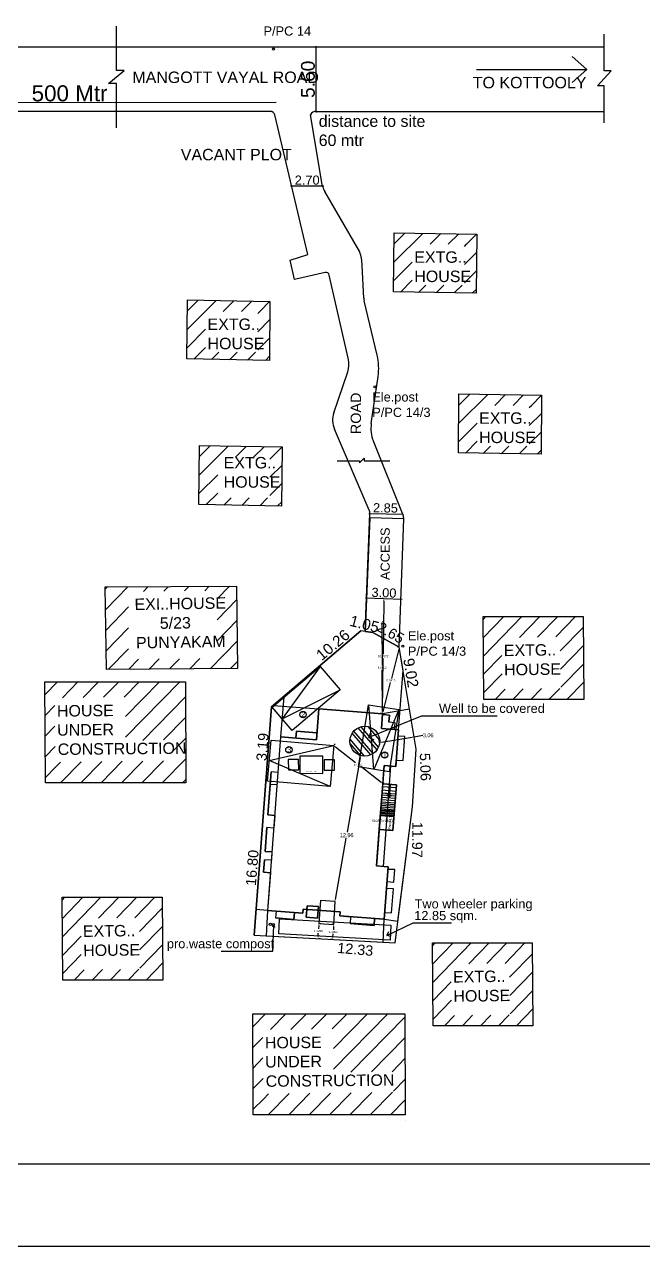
# Model space of a CAD drawing. Header units: metres. Extents: x -701442 to 358, y -36189 to 302.
# Drawn here: x 75.4 to 129.5, y 133.6 to 240.4 of the extents above; entities that cross this region are included whole.
import ezdxf

# ---------------------------------------------------------------- set-up
doc = ezdxf.new("R2010")
doc.units = ezdxf.units.M
doc.header["$MEASUREMENT"] = 0
for name, color, linetype, plot in [('BLK_1_COVERED_AREA', 140, 'Continuous', False), ('BLK_1_DA_RAMP_1', 241, 'Continuous', False), ('BLK_1_LVL_0_BLDG_FOOT_PRINT', 1, 'Continuous', False), ('BLK_1_LVL_0_FRONT_YARD', 2, 'Continuous', False), ('BLK_1_LVL_0_REAR_YARD', 11, 'Continuous', False), ('BLK_1_LVL_0_SIDE_YARD1', 171, 'Continuous', False), ('BLK_1_LVL_0_SIDE_YARD2', 102, 'Continuous', False), ('BLK_1_MAX_HEIGHT_CAL', 7, 'Continuous', False), ('BLK_1_SHADE_OVERHANG', 6, 'Continuous', False), ('CULD_1', 6, 'Continuous', False), ('DA_PARKING', 1, 'Continuous', False), ('DIST_CL_ROAD', 7, 'Continuous', False), ('DIST_WELL', 7, 'Continuous', False), ('PARKING_SLOT', 30, 'Continuous', False), ('PLOT_BOUNDARY', 70, 'Continuous', False), ('RWH', 130, 'Continuous', False), ('SHORTEST_DIST_TO_ROAD', 7, 'Continuous', False), ('TWO_WHEELER_PARKING', 2, 'Continuous', False), ('WASTE_DISPOSAL', 7, 'Continuous', False), ('WELL', 7, 'Continuous', False)]:
    doc.layers.add(name, color=color, linetype=linetype, plot=plot)
doc.styles.add('DIM_IN_METERS', font='ARIALN.TTF')
doc.styles.add('SHIJU', font='sanss___.ttf', dxfattribs={"height": 23})
doc.styles.get("Standard").update_dxf_attribs({"font": 'ARIAL.TTF'})
doc.dimstyles.new('1-100', dxfattribs={"dimtxt": 0.2, "dimasz": 0.1, "dimexe": 5, "dimexo": 5, "dimgap": 0.1, "dimtad": 1, "dimzin": 0, "dimdsep": 46, "dimtxsty": 'Standard', "dimblk": 'ARCHTICK', "dimcen": 0.09, "dimdle": 0.1, "dimse1": 1, "dimse2": 1, "dimclrd": 8, "dimclre": 8, "dimclrt": 256, "dimadec": 0, "dimazin": 0, "dimtfac": 1, "dimtofl": 0, "dimtmove": 0, "dimatfit": 3, "dimldrblk": 'ARCHTICK', "dimfxl": 1, "dimtolj": 1, "dimtzin": 0, "dimarcsym": 0})
doc.dimstyles.new('Dimension in meters', dxfattribs={"dimtxt": 0.35, "dimasz": 0.18, "dimexe": 0.18, "dimexo": 0.0625, "dimgap": 0.09, "dimtad": 0, "dimtih": 1, "dimtoh": 1, "dimzin": 0, "dimdsep": 46, "dimtxsty": 'DIM_IN_METERS', "dimcen": 0.09, "dimadec": 0, "dimazin": 0, "dimtfac": 1, "dimtofl": 0, "dimtmove": 0, "dimatfit": 3, "dimfxl": 1, "dimtolj": 1, "dimtzin": 0, "dimarcsym": 0})
doc.dimstyles.get("Standard").update_dxf_attribs({"dimtxt": 0.18, "dimasz": 0.18, "dimexe": 0.18, "dimexo": 0.0625, "dimgap": 0.09, "dimtad": 0, "dimtih": 1, "dimtoh": 1, "dimdec": 4, "dimzin": 0, "dimdsep": 46, "dimtxsty": 'Standard', "dimcen": 0.09, "dimadec": 0, "dimazin": 0, "dimtfac": 1, "dimtdec": 4, "dimtofl": 0, "dimtmove": 0, "dimatfit": 3, "dimfxl": 1, "dimtolj": 1, "dimtzin": 0, "dimarcsym": 0})

# ---------------------------------------------------------------- blocks, each defined once
blk = doc.blocks.new('_ARCHTICK')
at = {"color": 0, "linetype": 'ByBlock', "const_width": 0.15}
blk.add_lwpolyline([(-0.5, -0.5), (0.5, 0.5)], dxfattribs=at)
blk = doc.blocks.new('*D71')
at = {"lineweight": -2, "transparency": 16777216}
blk.add_line((-701441.26, 144.88), (-701441.26, 143.38), dxfattribs=at)
at = {"layer": 'Defpoints', "color": 0, "transparency": 16777216}
for p in [(-701441.15, 144.78), (-701441.26, 143.48), (285.19, 143.48)]:
    blk.add_point(p, dxfattribs=at)
at = {"lineweight": -2, "transparency": 16777216, "xscale": 0.1, "yscale": 0.1, "zscale": 0.1}
for p, rotation in [((-701441.26, 144.78), 90), ((-701441.26, 143.48), 270)]:
    blk.add_blockref('_ARCHTICK', p, dxfattribs=dict(at, rotation=rotation))
at = {"transparency": 16777216, "insert": (-701441.51, 144.13), "char_height": 0.3, "attachment_point": 5, "rotation": 90}
blk.add_mtext('\\A1;1.30', dxfattribs=at)
blk = doc.blocks.new('*D72')
at = {"color": 8, "lineweight": -2, "transparency": 16777216}
blk.add_line((101.58, 226.28), (98.68, 226.28), dxfattribs=at)
at = {"layer": 'Defpoints', "color": 0, "transparency": 16777216}
for p in [(98.78, 226.28), (98.78, 226.24, -0.04), (101.48, 226.25)]:
    blk.add_point(p, dxfattribs=at)
at = {"color": 8, "lineweight": -2, "transparency": 16777216, "xscale": 0.1, "yscale": 0.1, "zscale": 0.1}
for p, rotation in [((98.78, 226.28), 180.1021265484911), ((101.48, 226.28), 0.1021265484911549)]:
    blk.add_blockref('_ARCHTICK', p, dxfattribs=dict(at, rotation=rotation))
at = {"transparency": 16777216, "insert": (100.13, 226.79), "char_height": 0.8, "attachment_point": 5, "rotation": 0.1021}
blk.add_mtext('\\A1;2.70', dxfattribs=at)
blk = doc.blocks.new('*D73')
at = {"color": 8, "lineweight": -2, "transparency": 16777216}
blk.add_line((100.92, 232.7), (100.92, 238.5), dxfattribs=at)
at = {"layer": 'Defpoints', "color": 0, "transparency": 16777216}
for p in [(100.92, 238.4, 111.41), (100.92, 238.4), (100.92, 232.8, 104.86)]:
    blk.add_point(p, dxfattribs=at)
at = {"color": 8, "lineweight": -2, "transparency": 16777216, "xscale": 0.1, "yscale": 0.1, "zscale": 0.1}
for p, rotation in [((100.92, 238.4), 90), ((100.92, 232.8), 270)]:
    blk.add_blockref('_ARCHTICK', p, dxfattribs=dict(at, rotation=rotation))
at = {"transparency": 16777216, "insert": (100.2, 235.6), "char_height": 1.2, "attachment_point": 5, "rotation": 90}
blk.add_mtext('\\A1;5.60', dxfattribs=at)
blk = doc.blocks.new('*D50')
at = {"color": 8, "lineweight": -2, "transparency": 16777216}
blk.add_line((97.42, 233.57), (61.7, 233.54), dxfattribs=at)
at = {"layer": 'Defpoints', "color": 0, "transparency": 16777216}
for p in [(61.8, 233.54), (61.8, 232.38), (97.32, 232.41)]:
    blk.add_point(p, dxfattribs=at)
at = {"color": 8, "lineweight": -2, "transparency": 16777216, "xscale": 0.1, "yscale": 0.1, "zscale": 0.1}
for p, rotation in [((61.8, 233.54), 180.0553640870074), ((97.32, 233.57), 0.0553640870074634)]:
    blk.add_blockref('_ARCHTICK', p, dxfattribs=dict(at, rotation=rotation))
at = {"transparency": 16777216, "insert": (79.37, 234.37), "char_height": 1.4, "attachment_point": 5, "rotation": 0.0554}
blk.add_mtext('\\A1;500 Mtr', dxfattribs=at)
blk = doc.blocks.new('*D53')
at = {"layer": 'Defpoints', "color": 0, "linetype": 'Continuous', "transparency": 16777216}
for p in [(106.46, 177.59), (109.47, 178.16), (109.48, 178.09)]:
    blk.add_point(p, dxfattribs=at)
at = {"layer": 'DIST_WELL', "color": 0, "linetype": 'Continuous', "lineweight": -2, "transparency": 16777216}
for p, q in [((109.47, 178.15), (109.44, 178.34)), ((106.45, 177.65), (106.42, 177.84)), ((106.63, 177.69), (109.29, 178.13)), ((109.47, 178.16), (110.24, 178.29))]:
    blk.add_line(p, q, dxfattribs=at)
at = {"layer": 'DIST_WELL', "color": 0, "linetype": 'Continuous', "transparency": 16777216}
for points in [[(106.62, 177.72), (106.63, 177.66), (106.45, 177.66)], [(109.29, 178.16), (109.3, 178.1), (109.47, 178.16)]]:
    blk.add_solid(points, dxfattribs=at)
at = {"layer": 'DIST_WELL', "color": 0, "linetype": 'Continuous', "transparency": 16777216, "insert": (110.7, 178.29), "char_height": 0.35, "attachment_point": 5, "style": 'DIM_IN_METERS'}
blk.add_mtext('\\A1;3.06', dxfattribs=at)
blk = doc.blocks.new('*D74')
at = {"layer": 'Defpoints', "color": 0, "linetype": 'Continuous', "transparency": 16777216}
for p in [(104.79, 176.53, 101), (104.79, 176.53), (102.58, 163.76)]:
    blk.add_point(p, dxfattribs=at)
at = {"layer": 'DIST_WELL', "color": 0, "linetype": 'Continuous', "lineweight": -2, "transparency": 16777216}
for p, q in [((104.76, 176.35), (103.63, 169.83)), ((104.73, 176.54), (104.61, 176.56)), ((102.61, 163.93), (103.54, 169.3)), ((102.52, 163.77), (102.4, 163.79))]:
    blk.add_line(p, q, dxfattribs=at)
at = {"layer": 'DIST_WELL', "color": 0, "linetype": 'Continuous', "transparency": 16777216}
for points in [[(104.73, 176.36), (104.79, 176.35), (104.79, 176.53)], [(102.58, 163.94), (102.64, 163.93), (102.58, 163.76)]]:
    blk.add_solid(points, dxfattribs=at)
at = {"layer": 'DIST_WELL', "color": 0, "linetype": 'Continuous', "transparency": 16777216, "insert": (103.58, 169.56), "char_height": 0.35, "attachment_point": 5, "style": 'DIM_IN_METERS'}
blk.add_mtext('\\A1;12.96', dxfattribs=at)
blk = doc.blocks.new('*D54')
at = {"color": 8, "lineweight": -2, "transparency": 16777216}
blk.add_line((105.51, 197.66), (108.56, 197.62), dxfattribs=at)
at = {"layer": 'Defpoints', "color": 0, "transparency": 16777216}
for p in [(105.61, 197.69, 101), (108.46, 197.65, 101), (108.46, 197.62)]:
    blk.add_point(p, dxfattribs=at)
at = {"color": 8, "lineweight": -2, "transparency": 16777216, "xscale": 0.1, "yscale": 0.1, "zscale": 0.1}
for p, rotation in [((105.61, 197.66), 179.1132300293527), ((108.46, 197.62), 359.1132300293527)]:
    blk.add_blockref('_ARCHTICK', p, dxfattribs=dict(at, rotation=rotation))
at = {"transparency": 16777216, "insert": (106.97, 198.15), "char_height": 0.8, "attachment_point": 5, "rotation": 359.1132}
blk.add_mtext('\\A1;2.85', dxfattribs=at)
blk = doc.blocks.new('*D75')
at = {"color": 8, "lineweight": -2, "transparency": 16777216}
blk.add_line((105.22, 190.29), (108.42, 190.18), dxfattribs=at)
at = {"layer": 'Defpoints', "color": 0, "transparency": 16777216}
for p in [(105.32, 190.28, 101), (108.32, 190.18, 101), (108.32, 190.18)]:
    blk.add_point(p, dxfattribs=at)
at = {"color": 8, "lineweight": -2, "transparency": 16777216, "xscale": 0.1, "yscale": 0.1, "zscale": 0.1}
for p, rotation in [((105.32, 190.28), 177.9922987741132), ((108.32, 190.18), 357.9922987741132)]:
    blk.add_blockref('_ARCHTICK', p, dxfattribs=dict(at, rotation=rotation))
at = {"transparency": 16777216, "insert": (106.84, 190.74), "char_height": 0.8, "attachment_point": 5, "rotation": 357.9923}
blk.add_mtext('\\A1;3.00', dxfattribs=at)
blk = doc.blocks.new('*D98')
at = {"layer": 'Defpoints', "color": 0, "transparency": 16777216}
for p in [(101.15, 161.85), (101.08, 160.53, 101), (101.08, 160.53)]:
    blk.add_point(p, dxfattribs=at)
at = {"layer": 'DIST_WELL', "color": 0, "lineweight": -2, "transparency": 16777216}
for p, q in [((101.14, 161.67), (101.12, 161.37)), ((101.21, 161.84), (101.33, 161.84)), ((101.09, 160.71), (101.1, 161.01)), ((101.14, 160.53), (101.26, 160.52))]:
    blk.add_line(p, q, dxfattribs=at)
at = {"layer": 'DIST_WELL', "color": 0, "transparency": 16777216}
for points in [[(101.11, 161.67), (101.17, 161.67), (101.15, 161.85)], [(101.06, 160.71), (101.12, 160.71), (101.08, 160.53)]]:
    blk.add_solid(points, dxfattribs=at)
at = {"layer": 'DIST_WELL', "color": 0, "transparency": 16777216, "insert": (101.11, 161.19), "char_height": 0.18, "attachment_point": 5}
blk.add_mtext('\\A1;1.3200', dxfattribs=at)
blk = doc.blocks.new('*D99')
at = {"layer": 'Defpoints', "color": 0, "transparency": 16777216}
for p in [(102.45, 161.76), (102.37, 160.46, 101), (102.37, 160.46)]:
    blk.add_point(p, dxfattribs=at)
at = {"layer": 'DIST_WELL', "color": 0, "lineweight": -2, "transparency": 16777216}
for p, q in [((102.38, 161.76), (102.27, 161.77)), ((102.44, 161.58), (102.42, 161.29)), ((102.31, 160.46), (102.19, 160.47)), ((102.38, 160.64), (102.4, 160.93))]:
    blk.add_line(p, q, dxfattribs=at)
at = {"layer": 'DIST_WELL', "color": 0, "transparency": 16777216}
for points in [[(102.41, 161.58), (102.47, 161.58), (102.45, 161.76)], [(102.35, 160.64), (102.41, 160.64), (102.37, 160.46)]]:
    blk.add_solid(points, dxfattribs=at)
at = {"layer": 'DIST_WELL', "color": 0, "transparency": 16777216, "insert": (102.41, 161.11), "char_height": 0.18, "attachment_point": 5}
blk.add_mtext('\\A1;1.3052', dxfattribs=at)
blk = doc.blocks.new('*D100')
at = {"layer": 'DA_PARKING', "color": 0, "linetype": 'Continuous', "lineweight": -2, "transparency": 16777216}
for p, q in [((102.49, 177.45), (102.57, 177.54)), ((102.6, 177.29), (104.36, 175.91)), ((106.59, 174.17), (104.82, 175.55)), ((106.77, 174.11), (106.84, 174.2))]:
    blk.add_line(p, q, dxfattribs=at)
at = {"layer": 'DA_PARKING', "color": 0, "linetype": 'Continuous', "transparency": 16777216}
for points in [[(102.62, 177.31), (102.58, 177.27), (102.46, 177.4)], [(106.61, 174.19), (106.57, 174.14), (106.73, 174.06)]]:
    blk.add_solid(points, dxfattribs=at)
at = {"layer": 'Defpoints', "color": 0, "linetype": 'Continuous', "transparency": 16777216}
for p in [(102.46, 177.4, 101), (106.73, 174.06, 101), (106.73, 174.06)]:
    blk.add_point(p, dxfattribs=at)
at = {"layer": 'DA_PARKING', "color": 0, "linetype": 'Continuous', "transparency": 16777216, "insert": (104.59, 175.73), "char_height": 0.18, "attachment_point": 5}
blk.add_mtext('\\A1;5.4278', dxfattribs=at)
blk = doc.blocks.new('*D101')
at = {"layer": 'Defpoints', "color": 0, "transparency": 16777216}
for p in [(108.17, 185.98, 101), (108.17, 185.98), (106.72, 180.18, 101)]:
    blk.add_point(p, dxfattribs=at)
at = {"layer": 'SHORTEST_DIST_TO_ROAD', "color": 0, "lineweight": -2, "transparency": 16777216}
for p, q in [((108.13, 185.8), (107.49, 183.26)), ((108.11, 185.99), (108, 186.02)), ((106.76, 180.35), (107.4, 182.89)), ((106.66, 180.19), (106.55, 180.22))]:
    blk.add_line(p, q, dxfattribs=at)
at = {"layer": 'SHORTEST_DIST_TO_ROAD', "color": 0, "transparency": 16777216}
for points in [[(108.1, 185.81), (108.16, 185.79), (108.17, 185.98)], [(106.74, 180.36), (106.79, 180.34), (106.72, 180.18)]]:
    blk.add_solid(points, dxfattribs=at)
at = {"layer": 'SHORTEST_DIST_TO_ROAD', "color": 0, "transparency": 16777216, "insert": (107.45, 183.08), "char_height": 0.18, "attachment_point": 5}
blk.add_mtext('\\A1;5.9813', dxfattribs=at)
blk = doc.blocks.new('*D102')
at = {"layer": 'Defpoints', "color": 0, "transparency": 16777216}
for p in [(106.64, 188.23), (106.64, 188.23), (106.72, 180.18, 101)]:
    blk.add_point(p, dxfattribs=at)
at = {"layer": 'DIST_CL_ROAD', "color": 0, "lineweight": -2, "transparency": 16777216}
for p, q in [((106.64, 188.05), (106.68, 184.39)), ((106.7, 188.24), (106.82, 188.24)), ((106.72, 180.36), (106.68, 184.02)), ((106.78, 180.18), (106.9, 180.18))]:
    blk.add_line(p, q, dxfattribs=at)
at = {"layer": 'DIST_CL_ROAD', "color": 0, "transparency": 16777216}
for points in [[(106.67, 188.06), (106.61, 188.05), (106.64, 188.23)], [(106.75, 180.36), (106.69, 180.35), (106.72, 180.18)]]:
    blk.add_solid(points, dxfattribs=at)
at = {"layer": 'DIST_CL_ROAD', "color": 0, "transparency": 16777216, "insert": (106.68, 184.2), "char_height": 0.18, "attachment_point": 5}
blk.add_mtext('\\A1;8.0602', dxfattribs=at)
blk = doc.blocks.new('*D103')
at = {"layer": 'BLK_1_MAX_HEIGHT_CAL', "color": 0, "lineweight": -2, "transparency": 16777216}
for p, q in [((106.76, 190.23), (106.64, 190.23)), ((106.82, 190.05), (106.77, 185.39)), ((106.72, 180.36), (106.77, 185.02)), ((106.66, 180.18), (106.54, 180.18))]:
    blk.add_line(p, q, dxfattribs=at)
at = {"layer": 'BLK_1_MAX_HEIGHT_CAL', "color": 0, "transparency": 16777216}
for points in [[(106.79, 190.05), (106.85, 190.05), (106.82, 190.23)], [(106.69, 180.36), (106.75, 180.35), (106.72, 180.18)]]:
    blk.add_solid(points, dxfattribs=at)
at = {"layer": 'Defpoints', "color": 0, "transparency": 16777216}
for p in [(106.82, 190.23), (106.82, 190.23), (106.72, 180.18)]:
    blk.add_point(p, dxfattribs=at)
at = {"layer": 'BLK_1_MAX_HEIGHT_CAL', "color": 0, "transparency": 16777216, "insert": (106.77, 185.2), "char_height": 0.18, "attachment_point": 5}
blk.add_mtext('\\A1;10.0572', dxfattribs=at)

msp = doc.modelspace()

# ---------------------------------------------------------------- hatches: boundary and pattern name
at = {"transparency": 33554551}
h = msp.add_hatch(dxfattribs=at)
h.set_pattern_fill('ANSI31', color=256, scale=9)
h.set_pattern_definition([(45, (-131494.0722, 123464.2496), (-0.795495129, 0.795495129), [])])
edge = h.paths.add_edge_path()
edge.add_line((114.94295, 222.07276), (107.7098, 222.18356))
edge.add_line((107.71003, 222.19655), (107.69858, 217.03581))
edge.add_line((107.6983, 217.01909), (114.89579, 216.91173))
edge.add_line((114.91364, 216.91142), (114.94294, 222.07186))
edge = h.paths.add_edge_path(flags=16)
edge.add_line((109.31696, 217.6212), (113.87094, 217.6212))
edge.add_line((113.87094, 217.6212), (113.87094, 221.18622))
edge.add_line((114.49903, 221.18622), (109.31696, 221.18622))
edge.add_line((109.31696, 221.18622), (109.31696, 217.6212))
h = msp.add_hatch(dxfattribs=at)
h.set_pattern_fill('ANSI31', color=256, scale=9)
h.set_pattern_definition([(45, (-131512.1363, 123458.3816), (-0.795495129, 0.795495129), [])])
edge = h.paths.add_edge_path()
edge.add_line((96.8788, 216.20473), (89.64566, 216.31553))
edge.add_line((89.64588, 216.32852), (89.63444, 211.16778))
edge.add_line((89.63415, 211.15106), (96.83164, 211.0437))
edge.add_line((96.8495, 211.04339), (96.87879, 216.20383))
edge = h.paths.add_edge_path(flags=16)
edge.add_line((91.25281, 211.75317), (95.80679, 211.75317))
edge.add_line((95.80679, 211.75317), (95.80679, 215.31819))
edge.add_line((96.43489, 215.31819), (91.25281, 215.31819))
edge.add_line((91.25281, 215.31819), (91.25281, 211.75317))
h = msp.add_hatch(dxfattribs=at)
h.set_pattern_fill('ANSI31', color=256, scale=9)
h.set_pattern_definition([(45, (-131488.4046, 123450.1808), (-0.795495129, 0.795495129), [])])
edge = h.paths.add_edge_path()
edge.add_line((120.61053, 208.00396), (113.37739, 208.11476))
edge.add_line((113.37761, 208.12775), (113.36617, 202.96701))
edge.add_line((113.36588, 202.95028), (120.56337, 202.84293))
edge.add_line((120.58123, 202.84262), (120.61053, 208.00305))
edge = h.paths.add_edge_path(flags=16)
edge.add_line((114.98454, 203.5524), (119.53853, 203.5524))
edge.add_line((119.53853, 203.5524), (119.53853, 207.11741))
edge.add_line((120.16662, 207.11741), (114.98454, 207.11741))
edge.add_line((114.98454, 207.11741), (114.98454, 203.5524))
h = msp.add_hatch(dxfattribs=at)
h.set_pattern_fill('ANSI31', color=256, scale=9)
h.set_pattern_definition([(45, (-131511.0744, 123445.6589), (-0.795495129, 0.795495129), [])])
edge = h.paths.add_edge_path()
edge.add_line((97.94072, 203.48207), (90.70757, 203.59287))
edge.add_line((90.70779, 203.60586), (90.69635, 198.44512))
edge.add_line((90.69606, 198.42839), (97.89355, 198.32104))
edge.add_line((97.91141, 198.32073), (97.94071, 203.48116))
edge = h.paths.add_edge_path(flags=16)
edge.add_line((92.31472, 199.03051), (96.86871, 199.03051))
edge.add_line((96.86871, 199.03051), (96.86871, 202.59552))
edge.add_line((97.4968, 202.59552), (92.31472, 202.59552))
edge.add_line((92.31472, 202.59552), (92.31472, 199.03051))
h = msp.add_hatch(dxfattribs=at)
h.set_pattern_fill('ANSI31', color=256, scale=0.4, angle=0.9143361)
h.set_pattern_definition([(45.91433612, (701331.2276, 47186.0994), (-0.9122415098, 0.883581025), [])])
h.paths.add_polyline_path([(93.97967, 191.32417), (82.51868, 191.26304), (82.59631, 184.05255), (94.0573, 184.11368)])
h.paths.add_polyline_path([(84.50714, 184.92987), (92.21868, 185.01744), (92.24801, 187.79863), (92.26741, 187.8447), (92.23404, 190.93117), (84.51351, 190.85274)], flags=16)
h = msp.add_hatch(dxfattribs=at)
h.set_pattern_fill('ANSI31', color=256, scale=9, angle=0.8170537)
h.set_pattern_definition([(45.8170537, (-133230.3051, 121540.7073), (-0.8067578426, 0.7840706495), [])])
edge = h.paths.add_edge_path()
edge.add_line((124.23176, 188.66094), (115.50514, 188.66094))
edge.add_line((115.50514, 188.66094), (115.56112, 181.42882))
edge.add_line((115.56112, 181.42882), (124.28768, 181.43628))
edge.add_line((124.28774, 181.42882), (124.23176, 188.66094))
edge = h.paths.add_edge_path(flags=16)
edge.add_line((117.18784, 182.31827), (122.28911, 182.39102))
edge.add_line((122.28911, 182.39102), (122.22502, 186.88469))
edge.add_line((122.3053, 186.88584), (117.12375, 186.81194))
edge.add_line((117.12375, 186.81194), (117.18784, 182.31827))
h = msp.add_hatch(dxfattribs=at)
h.set_pattern_fill('ANSI31', color=256, scale=0.4, angle=0.5371811)
h.set_pattern_definition([(45.53718113, (701621.2862, 42559.2189), (-0.9064055306, 0.8895667564), [])])
edge = h.paths.add_edge_path()
edge.add_line((90.48453, 182.9526), (77.21158, 182.9526))
edge.add_line((77.21158, 182.9526), (77.25513, 174.12888))
edge.add_line((77.25513, 174.12888), (90.52808, 174.12888))
edge.add_line((89.53806, 173.2734), (89.49451, 182.94772))
edge = h.paths.add_edge_path(flags=16)
edge.add_line((78.13796, 175.94899), (88.34427, 176.06692))
edge.add_line((88.37796, 175.28904), (88.3597, 177.99059))
edge.add_line((88.35525, 177.89236), (84.26154, 177.81513))
edge.add_line((84.26154, 177.81513), (84.24993, 181.63309))
edge.add_line((84.24993, 181.63309), (78.07315, 181.55673))
edge.add_line((78.07315, 181.55673), (78.13427, 175.03751))
h = msp.add_hatch()
h.set_pattern_fill('ANSI32', color=256, scale=0.075, angle=85.6812207)
h.set_pattern_definition([(130.68122068, (437714.369, 550358.32154), (-0.5417448724, -0.4656652594), []), (130.68122068, (437714.3943, 550358.65734), (-0.5417448724, -0.4656652594), [])])
h.paths.add_polyline_path([(106.46904, 177.7738, 1), (103.86904, 177.7738, 1)])
h = msp.add_hatch(dxfattribs=at)
h.set_pattern_fill('ANSI31', color=256, scale=9, angle=0.8170537)
h.set_pattern_definition([(45.8170537, (-133267.0789, 121516.1778), (-0.8067578426, 0.7840706495), [])])
edge = h.paths.add_edge_path()
edge.add_line((87.45804, 164.13148), (78.73143, 164.13148))
edge.add_line((78.73143, 164.13148), (78.78741, 156.89936))
edge.add_line((78.78741, 156.89936), (87.51397, 156.90683))
edge.add_line((87.51402, 156.89936), (87.45804, 164.13148))
edge = h.paths.add_edge_path(flags=16)
edge.add_line((80.41412, 157.78881), (85.51539, 157.86156))
edge.add_line((85.51539, 157.86156), (85.4513, 162.35524))
edge.add_line((85.53159, 162.35638), (80.35003, 162.28249))
edge.add_line((80.35003, 162.28249), (80.41412, 157.78881))
h = msp.add_hatch(dxfattribs=at)
h.set_pattern_fill('ANSI31', color=256, scale=9, angle=0.8170537)
h.set_pattern_definition([(45.8170537, (-133234.7351, 121512.1901), (-0.8067578426, 0.7840706495), [])])
edge = h.paths.add_edge_path()
edge.add_line((119.80176, 160.14373), (111.07514, 160.14373))
edge.add_line((111.07514, 160.14373), (111.13112, 152.9116))
edge.add_line((111.13112, 152.9116), (119.85768, 152.91907))
edge.add_line((119.85774, 152.9116), (119.80176, 160.14373))
edge = h.paths.add_edge_path(flags=16)
edge.add_line((112.75783, 153.80105), (117.8591, 153.8738))
edge.add_line((117.8591, 153.8738), (117.79502, 158.36748))
edge.add_line((117.8753, 158.36863), (112.69375, 158.29473))
edge.add_line((112.69375, 158.29473), (112.75783, 153.80105))
h = msp.add_hatch(dxfattribs=at)
h.set_pattern_fill('ANSI31', color=256, scale=0.4, angle=0.5371811)
h.set_pattern_definition([(45.53718113, (701639.4568, 42530.2237), (-0.9064055306, 0.8895667564), [])])
edge = h.paths.add_edge_path()
edge.add_line((108.6551, 153.95742), (95.38215, 153.95742))
edge.add_line((95.38215, 153.95742), (95.4257, 145.1337))
edge.add_line((95.4257, 145.1337), (108.69865, 145.1337))
edge.add_line((108.69865, 144.2831), (108.6551, 153.95742))
edge = h.paths.add_edge_path(flags=16)
edge.add_line((96.30853, 146.9538), (107.6737, 147.10986))
edge.add_line((107.67001, 146.19839), (107.65175, 148.89994))
edge.add_line((107.65175, 148.89994), (102.43211, 148.81995))
edge.add_line((102.43211, 148.81995), (102.4205, 152.63791))
edge.add_line((102.4205, 152.63791), (96.24372, 152.56155))
edge.add_line((96.24372, 152.56155), (96.30484, 146.04233))

# ---------------------------------------------------------------- linework, layer by layer
for p, q in [((83.47076, 236.36905, 202), (83.47076, 240.25761, 202)), ((126.07744, 238.40257, 313.40956), (69.77769, 238.40257, 313.40956)), ((124.57297, 236.45476, 202), (123.27214, 237.58409, 202)), ((82.77944, 235.23327, 202), (84.1454, 236.36905, 202)), ((84.1454, 236.36905, 202), (83.47076, 236.36905, 202)), ((114.92594, 236.45476, 202), (124.57297, 236.45476, 202)), ((124.57297, 236.45476, 202), (123.27214, 235.32543, 202)), ((83.47076, 235.23327, 202), (82.77944, 235.23327, 202)), ((83.47076, 231.35717, 202), (83.47076, 235.23327, 202)), ((96.9196, 232.80257, 313.40956), (69.77769, 232.80257, 313.40956)), ((100.91567, 232.80257, 313.40956), (126.07744, 232.80257, 313.40956)), ((100.18893, 220.2959, 101), (97.29523, 232.51277, 308.48768)), ((101.47747, 226.24538, 202), (100.41237, 232.5105, 306.86252)), ((104.72336, 220.5258, 101), (101.6814, 225.79493, 101)), ((98.65246, 219.80976, 101), (100.18893, 220.2959, 101)), ((99.0354, 218.12381, 101), (98.65246, 219.80976, 101)), ((105.08971, 216.47744, 101), (104.94157, 219.33606, 101)), ((101.70537, 218.73026, 101), (99.0354, 218.12381, 101)), ((103.73981, 211.12779, 101), (102.06436, 218.50416, 101)), ((106.24192, 211.50896, 101), (105.11003, 216.24013, 101)), ((102.46135, 206.46603, 101), (103.68203, 210.03806, 101)), ((105.73024, 205.53245, 101), (106.32683, 209.62418, 101)), ((105.54164, 197.97059, 101), (102.50902, 205.04698, 101)), ((108.51079, 197.51328, 101), (105.91373, 203.98466, 101)), ((102.75078, 202.27955, 202), (104.69471, 202.27955, 202)), ((104.69471, 202.08132, 202), (105.11883, 202.49264, 202)), ((104.69471, 202.27955, 202), (104.69471, 202.08132, 202)), ((105.11883, 202.49264, 202), (105.11883, 202.27955, 202)), ((105.11883, 202.27955, 202), (107.35519, 202.27955, 202)), ((105.21053, 187.36131, 101), (105.60915, 197.62532, 101)), ((108.17486, 185.9768, 101), (108.56785, 197.1873, 101)), ((97.00163, 180.77212, 101), (104.82454, 187.41063, 101)), ((105.86607, 187.27756, 101), (104.82454, 187.41063, 101)), ((108.17486, 185.9768, 101), (105.86607, 187.27756, 101)), ((109.64852, 177.078, 101), (108.17486, 185.9768, 101)), ((95.49627, 160.83888, 101), (97.00163, 180.77212, 101)), ((110.18684, 180.001, 101), (105.5143, 178.10962, 101)), ((106.71474, 180.10024, 101), (107.31304, 180.05506, 101)), ((107.31304, 180.05506, 101), (107.26597, 179.43183, 101)), ((107.81441, 179.39041, 101), (107.26597, 179.43183, 101)), ((107.76923, 178.79212, 101), (107.81441, 179.39041, 101)), ((110.18684, 180.001, 101), (116.73048, 180.001, 101)), ((99.13808, 178.03995, 101), (99.18326, 178.63825, 101)), ((99.18326, 178.63825, 101), (100.97815, 178.5027, 101)), ((105.5143, 178.10962, 101), (105.69715, 178.52324, 101)), ((105.5143, 178.10962, 101), (105.9478, 177.91798, 101)), ((108.67511, 178.17214, 101), (108.07681, 178.21732, 101)), ((108.51697, 176.0781, 101), (108.67511, 178.17214, 101)), ((109.34251, 172.02726, 101), (109.64852, 177.078, 101)), ((107.91867, 176.12328, 101), (108.51697, 176.0781, 101)), ((96.89727, 173.99722, 101), (96.98011, 175.0941, 101)), ((97.57841, 175.04891, 101), (96.98011, 175.0941, 101)), ((107.92628, 173.96659, 101), (106.72969, 174.05695, 101)), ((96.69583, 171.32982, 101), (96.89727, 173.99722, 101)), ((97.49557, 173.95204, 101), (96.89727, 173.99722, 101)), ((97.49557, 173.95204, 101), (96.89727, 173.99722, 101)), ((107.85002, 172.95671, 101), (106.65342, 173.04708, 101)), ((107.86508, 173.15614, 101), (106.66849, 173.24651, 101)), ((106.66945, 173.25923, 101), (107.26774, 173.21404, 101)), ((107.88271, 173.38954, 101), (106.68612, 173.47991, 101)), ((107.90531, 173.68869, 101), (106.70871, 173.77906, 101)), ((106.78579, 166.83222, 101), (107.26774, 173.21404, 101)), ((107.29147, 172.87966, 101), (107.13239, 173.11419, 101)), ((107.37334, 174.00835, 101), (107.29147, 172.87966, 101)), ((107.29147, 172.87966, 101), (107.4764, 173.08102, 101)), ((107.62506, 169.97795, 101), (107.92628, 173.96659, 101)), ((107.77095, 171.90969, 101), (106.57435, 172.00006, 101)), ((107.78224, 172.05927, 101), (106.58565, 172.14963, 101)), ((107.79354, 172.20884, 101), (106.59694, 172.29921, 101)), ((107.80483, 172.35841, 101), (106.60824, 172.44878, 101)), ((107.81989, 172.55785, 101), (106.6233, 172.64821, 101)), ((107.83496, 172.75728, 101), (106.63836, 172.84764, 101)), ((107.80736, 160.15611, 101), (109.34251, 172.02726, 101)), ((97.29413, 171.28463, 101), (96.69583, 171.32982, 101)), ((107.71543, 171.17454, 101), (106.51883, 171.2649, 101)), ((107.722, 171.26154, 101), (106.5254, 171.3519, 101)), ((107.72953, 171.36125, 101), (106.53294, 171.45162, 101)), ((107.73706, 171.46097, 101), (106.54047, 171.55134, 101)), ((107.74459, 171.56068, 101), (106.548, 171.65105, 101)), ((107.75212, 171.6604, 101), (106.55553, 171.75077, 101)), ((107.75965, 171.76012, 101), (106.56306, 171.85048, 101)), ((96.45485, 168.1389, 101), (96.61299, 170.23294, 101)), ((97.21129, 170.18776, 101), (96.61299, 170.23294, 101)), ((106.42847, 170.06831, 101), (107.62506, 169.97795, 101)), ((97.05315, 168.09372, 101), (96.45485, 168.1389, 101)), ((96.31742, 166.31908, 101), (96.40026, 167.41596, 101)), ((96.99855, 167.37078, 101), (96.40026, 167.41596, 101)), ((107.1995, 166.6004, 101), (107.7978, 166.55522, 101)), ((96.91572, 166.2739, 101), (96.31742, 166.31908, 101)), ((107.71496, 165.45834, 101), (107.7978, 166.55522, 101)), ((107.66978, 164.86005, 101), (107.07148, 164.90523, 101)), ((107.11667, 165.50353, 101), (107.71496, 165.45834, 101)), ((107.51164, 162.76601, 101), (107.66978, 164.86005, 101)), ((107.51164, 162.76601, 101), (107.66978, 164.86005, 101)), ((97.41508, 162.92679, 101), (97.36989, 162.3285, 101)), ((98.96535, 162.20801, 101), (97.36989, 162.3285, 101)), ((99.01053, 162.8063, 101), (98.96535, 162.20801, 101)), ((103.92654, 162.43505, 101), (103.88135, 161.83675, 101)), ((106.91334, 162.81119, 101), (107.51164, 162.76601, 101)), ((97.19029, 161.73828), (97.1123, 159.39255)), ((105.97539, 161.67861, 101), (103.88135, 161.83675, 101)), ((106.02057, 162.27691, 101), (105.97539, 161.67861, 101)), ((107.09702, 160.7983), (109.40495, 161.91648)), ((109.40495, 161.91648), (112.75082, 161.91648)), ((95.49627, 160.83888, 101), (107.80736, 160.15611, 101)), ((102.81734, 160.43086), (102.81749, 160.43285)), ((102.81734, 160.43086, 101), (102.81749, 160.43285, 101)), ((103.01677, 160.41579), (103.01722, 160.42177)), ((103.01677, 160.41579, 101), (103.01722, 160.42177, 101)), ((97.1123, 159.39255), (92.61589, 159.39255))]:
    msp.add_line(p, q)
for points, elevation in [([(12.05067, 301.61877), (249.65067, 301.61877), (249.65067, 133.61877), (12.05067, 133.61877)], 101), ([(89.66073, 216.32827), (96.87879, 216.20383), (96.83164, 211.0437), (89.61358, 211.16814)], 303), ([(113.39246, 208.12749), (120.61053, 208.00305), (120.56337, 202.84293), (113.34531, 202.96737)], 505), ([(90.72265, 203.6056), (97.94071, 203.48116), (97.89355, 198.32104), (90.67549, 198.44548)], 404), ([(82.48618, 191.26422), (93.9455, 191.32265), (94.05507, 184.11009), (82.59575, 184.05166)], 202), ([(115.50514, 188.66094), (124.23176, 188.66094), (124.28774, 181.42882), (115.56112, 181.42882)], 505), ([(77.21158, 182.9526), (89.49236, 182.95896), (89.53591, 174.13524), (77.25513, 174.12888)], -101), ([(78.73143, 164.13148), (87.45804, 164.13148), (87.51402, 156.89936), (78.78741, 156.89936)], 202), ([(111.07514, 160.14373), (119.80176, 160.14373), (119.85774, 152.9116), (111.13112, 152.9116)], 404), ([(95.38215, 153.95742), (108.6551, 153.95742), (108.69865, 145.1337), (95.4257, 145.1337)], 101)]:
    msp.add_lwpolyline(points, close=True, dxfattribs=dict(elevation=elevation))
for points, elevation in [([(200.45067, 140.81877), (19.25067, 140.81877), (19.25067, 294.41877), (242.45067, 294.41877), (242.45067, 182.65457)], 101), ([(126.07744, 231.79894), (126.07744, 235.04082), (125.48683, 235.04082), (126.68493, 236.34095), (126.07744, 236.34095), (126.07744, 239.54906)], 202), ([(101.25985, 184.31203), (97.94007, 179.72384), (103.00696, 182.25349)], -101), ([(108.14507, 180.53377), (105.95322, 175.31186), (105.50892, 180.9503)], 101), ([(102.14739, 173.81534), (96.82145, 176.07903), (102.45521, 177.40215)], 101)]:
    msp.add_lwpolyline(points, dxfattribs=dict(elevation=elevation))
for points in [[(107.72488, 222.1963), (114.94294, 222.07186), (114.89579, 216.91173), (107.67773, 217.03617)], [(100.04361, 162.39922), (100.11891, 163.39639), (101.11607, 163.32108), (101.04077, 162.32392)], [(101.28269, 163.84294), (101.14914, 161.84741), (102.44624, 161.7606), (102.57978, 163.75614)]]:
    msp.add_lwpolyline(points, close=True)
for points in [[(97.19029, 161.73828), (97.08653, 161.52819)], [(97.19029, 161.73828), (97.30881, 161.53528)], [(107.23666, 161.127), (107.09702, 160.7983)], [(107.43937, 160.69659), (107.09702, 160.7983)]]:
    msp.add_lwpolyline(points)
for centre, radius in [((97.1809, 238.24828, 202), 0.08892), ((106.03688, 208.73913, 202), 0.08892), ((108.47872, 186.08463, 101), 0.08892), ((99.76759, 180.09855), 0.27983), ((99.76759, 180.09855), 0.27983), ((98.53768, 177.02365, -101), 0.27983), ((106.90277, 176.56682), 0.27983), ((96.91337, 161.78047), 0.1), ((97.17409, 161.75734), 0.1)]:
    msp.add_circle(centre, radius)
for centre, radius, start, end in [((96.89971, 232.38845, 303.56581), 0.41459, 17.4486552, 87.2500615), ((100.92392, 232.20889, 306.85722), 0.59374, 90.7957173, 149.4876202), ((103.12074, 226.71792, 202), 1.70986, 196.0430648, 212.6701714), ((100.52125, 219.14023, 101), 4.42465, 2.5366607, 18.2489494), ((101.77182, 218.43771, 101), 0.3, 12.7968606, 102.7968606), ((105.88807, 216.42628, 101), 0.8, 176.3332581, 193.4546744), ((101.37915, 210.34558, 101), 5, 351.704437, 13.4546744), ((101.22871, 210.71453, 101), 2.54488, 344.5843255, 9.3455245), ((104.35389, 205.81928, 101), 2, 161.1329894, 202.7151307), ((108.69885, 205.09962, 101), 3, 171.704437, 201.8174691), ((104.80632, 197.65547, 101), 0.8, 357.8713587, 23.1978051), ((107.76834, 197.21533, 101), 0.8, 357.9922988, 21.8662699)]:
    msp.add_arc(centre, radius, start, end)
at = {"layer": 'BLK_1_COVERED_AREA', "linetype": 'Continuous', "elevation": 101}
msp.add_lwpolyline([(96.66723, 162.98354), (99.75841, 162.74982), (99.78476, 163.09883), (103.00559, 162.85559), (102.97923, 162.50659), (106.86816, 162.2129), (107.21457, 166.79983), (106.78579, 166.83222), (106.18749, 166.8774), (106.42847, 170.06831), (106.72969, 174.05695), (106.85018, 175.65241), (107.87725, 175.57485), (108.11823, 178.76576), (106.62249, 178.87872), (106.72039, 180.17503), (101.13629, 180.59674), (100.93296, 177.9044), (97.81185, 178.14011)], close=True, dxfattribs=at)
at = {"layer": 'BLK_1_DA_RAMP_1', "linetype": 'Continuous', "elevation": 101}
msp.add_lwpolyline([(106.72969, 174.05695), (107.92628, 173.96659), (107.62506, 169.97795), (106.42847, 170.06831)], close=True, dxfattribs=at)
at = {"layer": 'BLK_1_LVL_0_BLDG_FOOT_PRINT', "linetype": 'Continuous', "elevation": 101}
msp.add_lwpolyline([(96.66723, 162.98354), (99.75841, 162.74982), (99.78476, 163.09883), (103.00559, 162.85559), (102.97923, 162.50659), (106.86816, 162.2129), (107.21457, 166.79983), (106.78579, 166.83222), (106.18749, 166.8774), (106.42847, 170.06831), (106.72969, 174.05695), (106.85018, 175.65241), (107.87725, 175.57485), (108.11823, 178.76576), (106.62249, 178.87872), (106.72039, 180.17503), (101.13629, 180.59674), (100.93296, 177.9044), (97.81185, 178.14011)], close=True, dxfattribs=at)
at = {"layer": 'BLK_1_LVL_0_FRONT_YARD', "linetype": 'Continuous', "elevation": 101}
msp.add_lwpolyline([(98.07971, 181.68698), (97.81185, 178.14011), (100.93296, 177.9044), (101.13629, 180.59674), (106.72039, 180.17503), (106.62249, 178.87872), (108.11823, 178.76576), (108.50998, 183.95315), (108.17486, 185.9768), (105.86607, 187.27756), (104.82454, 187.41063)], close=True, dxfattribs=at)
at = {"layer": 'BLK_1_LVL_0_REAR_YARD', "linetype": 'Continuous', "elevation": 101}
msp.add_lwpolyline([(106.75732, 160.21434), (106.86816, 162.2129), (102.97923, 162.50659), (103.00559, 162.85559), (99.78476, 163.09883), (99.75841, 162.74982), (96.66723, 162.98354), (96.54506, 160.78071)], close=True, dxfattribs=at)
at = {"layer": 'BLK_1_LVL_0_SIDE_YARD1', "linetype": 'Continuous', "elevation": 101}
msp.add_lwpolyline([(109.07118, 180.56432), (106.72039, 180.17503), (106.62249, 178.87872), (108.11823, 178.76576), (107.87725, 175.57485), (106.85018, 175.65241), (106.18749, 166.8774), (107.21457, 166.79983), (106.86816, 162.2129), (108.05351, 162.05961), (109.34251, 172.02726), (109.64852, 177.078)], close=True, dxfattribs=at)
at = {"layer": 'BLK_1_LVL_0_SIDE_YARD2', "linetype": 'Continuous', "elevation": 101}
msp.add_lwpolyline([(96.66723, 162.98354), (95.66396, 163.05931), (97.00163, 180.77212), (97.14974, 180.8978), (101.13629, 180.59674), (100.93296, 177.9044), (97.81185, 178.14011)], close=True, dxfattribs=at)
at = {"layer": 'BLK_1_SHADE_OVERHANG', "linetype": 'Continuous', "elevation": 101}
msp.add_lwpolyline([(97.41508, 162.92679), (97.36989, 162.3285), (98.96535, 162.20801), (99.01059, 162.80637), (99.75841, 162.74989), (99.78476, 163.09883), (103.00559, 162.85559), (102.97923, 162.50659), (103.92654, 162.43505), (103.88135, 161.83675), (105.97539, 161.67861), (106.02057, 162.27691), (106.86816, 162.2129), (106.91334, 162.81119), (107.51164, 162.76601), (107.66978, 164.86005), (107.07148, 164.90523), (107.11667, 165.50353), (107.71496, 165.45834), (107.7978, 166.55522), (107.1995, 166.6004), (107.21457, 166.79983), (106.78579, 166.83222), (107.44848, 175.60723), (107.87725, 175.57485), (107.91867, 176.12328), (108.51697, 176.0781), (108.67511, 178.17214), (108.07681, 178.21732), (108.11823, 178.76576), (107.76923, 178.79212), (107.81441, 179.39041), (107.26597, 179.43183), (107.31304, 180.05506), (106.71474, 180.10024), (106.72039, 180.17503), (101.13629, 180.59674), (100.97815, 178.5027), (99.18326, 178.63825), (99.13808, 178.03995), (97.81185, 178.14011), (97.57841, 175.04891), (96.98011, 175.0941), (96.69583, 171.32982), (97.29413, 171.28463), (97.21129, 170.18776), (96.61299, 170.23294), (96.45485, 168.1389), (97.05315, 168.09372), (96.99855, 167.37078), (96.40026, 167.41596), (96.31742, 166.31908), (96.91572, 166.2739), (96.66723, 162.98354)], close=True, dxfattribs=at)
at = {"layer": 'CULD_1', "linetype": 'Continuous', "elevation": 101}
msp.add_lwpolyline([(105.21053, 187.36131), (105.86607, 187.27756), (108.17486, 185.9768), (108.56785, 197.1873), (105.59618, 197.29148)], close=True, dxfattribs=at)
at = {"layer": 'DA_PARKING', "linetype": 'Continuous', "elevation": 101}
msp.add_lwpolyline([(96.97536, 177.87244), (102.45521, 177.40215), (102.14739, 173.81534), (96.66754, 174.28562)], close=True, dxfattribs=at)
at = {"layer": 'PARKING_SLOT', "linetype": 'Continuous', "elevation": -101}
msp.add_lwpolyline([(97.06652, 180.75311), (101.25985, 184.31203), (103.00696, 182.25349), (98.81362, 178.69456)], close=True, dxfattribs=at)
at = {"layer": 'PARKING_SLOT', "linetype": 'Continuous'}
msp.add_lwpolyline([(104.61976, 175.52256), (105.47816, 180.95516), (108.14507, 180.53377), (107.28667, 175.10116)], close=True, dxfattribs=at)
at = {"layer": 'PLOT_BOUNDARY', "linetype": 'Continuous', "elevation": 101}
msp.add_lwpolyline([(95.49627, 160.83888), (107.80736, 160.15611), (109.34251, 172.02726), (109.64852, 177.078), (108.17486, 185.9768), (105.86607, 187.27756), (104.82454, 187.41063), (97.00163, 180.77212)], close=True, dxfattribs=at)
at = {"layer": 'RWH', "linetype": 'Continuous'}
msp.add_lwpolyline([(101.48941, 176.46241), (99.48941, 176.46579), (99.48687, 174.9658), (101.48687, 174.96241), (101.48941, 176.46241)], dxfattribs=at)
for points, elevation in [([(99.38159, 176.18305), (98.48161, 176.17609), (98.48857, 175.27612), (99.38855, 175.28308)], 303), ([(102.51884, 176.15449), (101.61887, 176.14753), (101.62582, 175.24755), (102.5258, 175.25451)], 202)]:
    msp.add_lwpolyline(points, close=True, dxfattribs=dict(at, elevation=elevation))
at = {"layer": 'TWO_WHEELER_PARKING', "linetype": 'Continuous', "elevation": 101}
msp.add_lwpolyline([(97.71603, 162.26107), (107.45106, 161.70439), (107.37583, 160.38869), (97.6408, 160.94537)], close=True, dxfattribs=at)
at = {"layer": 'WASTE_DISPOSAL', "color": 2}
for points in [[(100.04361, 162.39922), (101.04077, 162.32392), (101.11607, 163.32108), (100.11891, 163.39639)], [(101.14914, 161.84741), (102.44624, 161.7606), (102.57978, 163.75614), (101.28269, 163.84294)]]:
    msp.add_lwpolyline(points, close=True, dxfattribs=at)
at = {"layer": 'WELL', "color": 1}
msp.add_circle((105.16904, 177.7738, 101), 1.3, dxfattribs=at)

# ---------------------------------------------------------------- texts
at = {"style": 'SHIJU'}
for s, height, p in [('P/PC 14', 0.8, (96.31337, 239.42353, 303)), ('Ele.post', 0.8, (105.81649, 207.44984, 303)), ('P/PC 14/3', 0.8, (105.81539, 206.10443, 303)), ('Ele.post', 0.8, (108.92679, 186.58408, 303)), ('P/PC 14/3', 0.8, (108.92569, 185.23868, 303)), ('Well to be covered', 0.8, (111.64064, 180.24091, 202)), ('2', 0.45, (99.61191, 179.8834, 202)), ('2', 0.45, (99.61191, 179.8834, 202)), ('3', 0.45, (98.382, 176.8085, 101)), ('1', 0.45, (106.74709, 176.35167, 202)), ('Two wheeler parking', 0.8, (109.51144, 163.16406, 202)), ('12.85 sqm.', 0.8, (109.48126, 162.13829, 202)), ('pro.waste compost', 0.8, (87.86981, 159.68279, 202))]:
    msp.add_text(s, height=height, dxfattribs=at).set_placement(p)
for s, p in [('MANGOTT VAYAL ROAD', (84.85502, 235.28071, 303)), ('TO KOTTOOLY', (114.59818, 234.81769, 303)), ('distance to site', (101.13968, 231.44732, 303)), ('60 mtr', (101.13627, 229.77656, 303)), ('VACANT PLOT', (89.08758, 228.52627, 303)), ('EXTG..', (109.48455, 219.57135)), ('HOUSE', (109.48728, 217.88695)), ('EXTG..', (91.4204, 213.70332, 303)), ('HOUSE', (91.42313, 212.01892, 303)), ('EXTG..', (115.15213, 205.50254, 505)), ('HOUSE', (115.15486, 203.81814, 505)), ('EXTG..', (92.82849, 201.60568, 303)), ('HOUSE', (92.83122, 199.92128, 303))]:
    msp.add_text(s, height=1).set_placement(p)
for s, height, rotation, p in [('ROAD', 0.9, 90, (104.83343, 204.59973, 303)), ('EXI..HOUSE', 1, 0.9143361, (85.05069, 189.23225, 202)), ('5/23', 1, 0.9143361, (87.25975, 187.58323, 202)), ('PUNYAKAM', 1, 0.9143361, (85.18239, 185.87467, 202)), ('EXTG..', 1, 0.8170537, (117.31435, 185.19963, 505)), ('HOUSE', 1, 0.8170537, (117.3411, 183.51544, 505)), ('HOUSE', 1, 0.5371811, (78.27196, 179.91834, -101)), ('UNDER', 1, 0.5371811, (78.28758, 178.25174, -101)), ('CONSTRUCTION', 1, 0.5371811, (78.3368, 176.56773, -101)), ('EXTG..', 1, 0.8170537, (80.54064, 160.67017, 202)), ('HOUSE', 1, 0.8170537, (80.56738, 158.98598, 202)), ('EXTG..', 1, 0.8170537, (112.88435, 156.68241, 404)), ('HOUSE', 1, 0.8170537, (112.9111, 154.99822, 404)), ('HOUSE', 1, 0.5371811, (96.44253, 150.92316, 101)), ('UNDER', 1, 0.5371811, (96.45815, 149.25656, 101)), ('CONSTRUCTION', 1, 0.5371811, (96.50737, 147.57255, 101))]:
    msp.add_text(s, height=height, rotation=rotation).set_placement(p)
msp.add_text('ACCESS', height=0.8, rotation=90, dxfattribs=at).set_placement((107.34348, 191.85108, 303))
at = {"attachment_point": 5}
for s, insert, char_height, rotation in [('\\A1;1.05', (105.14072, 188.01004), 0.95, 345.7495606), ('\\A1;2.65', (107.43506, 187.25128), 0.9, 330.3182011), ('\\A1;10.26', (102.38055, 186.18512, 101), 0.95, 40.0091726), ('\\A1;9.02', (109.19444, 183.74292), 0.95, 279.4442982), ('\\A1;3.19', (96.23136, 177.26979), 0.9, 85.3946587), ('\\A1;5.06', (110.45082, 175.52489), 0.9, 271.987987), ('\\A1;11.97', (109.7484, 169.15799), 0.9, 269.310073), ('\\A1;16.80', (95.32662, 166.70742), 0.9, 85.3946587), ('\\A1;12.33', (104.33475, 159.58537), 0.9, 355.0063464)]:
    msp.add_mtext(s, dxfattribs=dict(at, insert=insert, char_height=char_height, rotation=rotation))
at = {"insert": (107.21692, 170.05905, 101), "char_height": 0.2, "attachment_point": 1, "rotation": 85.6812201}
msp.add_mtext_dynamic_manual_height_columns('Ramp 1:12', width=1.7908998, gutter_width=2.5, heights=[0], dxfattribs=at)
at = {"layer": 'BLK_1_DA_RAMP_1', "linetype": 'Continuous', "insert": (105.79648, 170.93245), "char_height": 0.2221172, "width": 5.5781871, "attachment_point": 1}
msp.add_mtext('{\\fCalibri|b0|i0|c0|p34;SLOPE=1IN12}', dxfattribs=at)
at = {"layer": 'RWH', "linetype": 'Continuous', "insert": (100.03982, 175.16196, 2.02), "char_height": 0.0592312, "width": 1.4875166, "attachment_point": 1}
msp.add_mtext('{\\fCalibri|b0|i0|c0|p34;RWH_CAPACITY_L=4800}', dxfattribs=at)

# ---------------------------------------------------------------- dimensions: what is measured, and where the dimension line sits
for p1, p2, distance, override, picture, middle in [((100.91567, 232.80257, 306.85722), (100.91567, 238.40257, 313.40956), 0, {"dimtxt": 1.2, "dimtad": 3}, '*D73', (100.20298, 235.60257, 202)), ((101.47747, 226.24538, 202), (98.78087, 226.24058, 201.96268), -0.03758, {"dimtxt": 0.8}, '*D72', (100.1282, 226.78902, 202)), ((105.32405, 190.28422, 101), (108.32218, 190.17912, 101), 0, {"dimtxt": 0.8, "dimtad": 3}, '*D75', (106.84093, 190.74008))]:
    dim = msp.add_aligned_dim(p1=p1, p2=p2, distance=distance, dimstyle='1-100', override=override)
    dim.commit()
    dim.dimension.update_dxf_attribs({"geometry": picture, "text_midpoint": middle})
dim = msp.add_linear_dim(base=(61.8003, 233.538, 202), p1=(97.31845, 232.41472, 202), p2=(61.80142, 232.3804, 202), angle=180.0553641, text='500 Mtr', dimstyle='1-100', override={"dimtxt": 1.4, "dimtad": 2})
dim.commit()
dim.dimension.update_dxf_attribs({"geometry": '*D50', "text_midpoint": (79.3667, 233.55497, 202), "dimtype": 161})
for base, p1, p2, angle, override, picture, middle, dimtype in [((108.45652, 197.61701), (105.60551, 197.69148, 101), (108.45699, 197.64734, 101), 359.11323, {"dimtxt": 0.8, "dimtad": 3}, '*D54', (106.96305, 197.64013), 161), ((-701441.25939, 143.48368), (-701441.15013, 144.78368), (285.18576, 143.48368), 90, {"dimtxt": 0.3, "dimtad": 3, "dimclrd": 256, "dimfxlon": 1, "dimarcsym": 2}, '*D71', (-701441.25939, 144.13368), 160)]:
    dim = msp.add_linear_dim(base=base, p1=p1, p2=p2, angle=angle, dimstyle='1-100', override=override)
    dim.commit()
    dim.dimension.update_dxf_attribs({"geometry": picture, "text_midpoint": middle, "dimtype": dimtype})
at = {"layer": 'BLK_1_MAX_HEIGHT_CAL', "color": 6}
dim = msp.add_aligned_dim(p1=(106.72039, 180.17503), p2=(106.82311, 190.23167), distance=0, dimstyle='Standard', dxfattribs=at)
dim.commit()
dim.dimension.update_dxf_attribs({"geometry": '*D103', "text_midpoint": (106.77175, 185.20335)})
at = {"layer": 'DA_PARKING', "linetype": 'Continuous'}
dim = msp.add_aligned_dim(p1=(102.45521, 177.40215, 101), p2=(106.72969, 174.05695, 101), distance=0, dimstyle='Standard', dxfattribs=at)
dim.commit()
dim.dimension.update_dxf_attribs({"geometry": '*D100', "text_midpoint": (104.59245, 175.72955)})
at = {"layer": 'DIST_CL_ROAD', "color": 6}
dim = msp.add_aligned_dim(p1=(106.72039, 180.17503, 101), p2=(106.63748, 188.23479), distance=0, dimstyle='Standard', dxfattribs=at)
dim.commit()
dim.dimension.update_dxf_attribs({"geometry": '*D102', "text_midpoint": (106.67893, 184.20491)})
at = {"layer": 'DIST_WELL', "color": 7, "linetype": 'Continuous'}
dim = msp.add_linear_dim(base=(109.46898, 178.16219, 101), p1=(106.45999, 177.58728, 101), p2=(109.48133, 178.08762, 101), angle=9.4029557, dimstyle='Dimension in meters', dxfattribs=at)
dim.commit()
dim.dimension.update_dxf_attribs({"geometry": '*D53', "text_midpoint": (110.70316, 178.28995, 101), "dimtype": 161})
at = {"layer": 'DIST_WELL', "color": 8, "linetype": 'Continuous'}
dim = msp.add_linear_dim(base=(104.78947, 176.53045), p1=(102.57978, 163.75614), p2=(104.78947, 176.53045, 101), angle=80.1861494, dimstyle='Dimension in meters', dxfattribs=at)
dim.commit()
dim.dimension.update_dxf_attribs({"geometry": '*D74', "text_midpoint": (103.58443, 169.56403), "dimtype": 161})
at = {"layer": 'DIST_WELL', "color": 9}
for p1, p2, picture, middle in [((101.14914, 161.84741), (101.07604, 160.52943, 101), '*D98', (101.11259, 161.18842)), ((102.44624, 161.7606), (102.37397, 160.45744, 101), '*D99', (102.4101, 161.10902))]:
    dim = msp.add_aligned_dim(p1=p1, p2=p2, distance=0, dimstyle='Standard', dxfattribs=at)
    dim.commit()
    dim.dimension.update_dxf_attribs({"geometry": picture, "text_midpoint": middle})
at = {"layer": 'SHORTEST_DIST_TO_ROAD', "color": 6}
dim = msp.add_aligned_dim(p1=(106.72039, 180.17503, 101), p2=(108.17486, 185.9768, 101), distance=0, dimstyle='Standard', dxfattribs=at)
dim.commit()
dim.dimension.update_dxf_attribs({"geometry": '*D101', "text_midpoint": (107.44763, 183.07591)})

doc.saveas('drawing.dxf')
